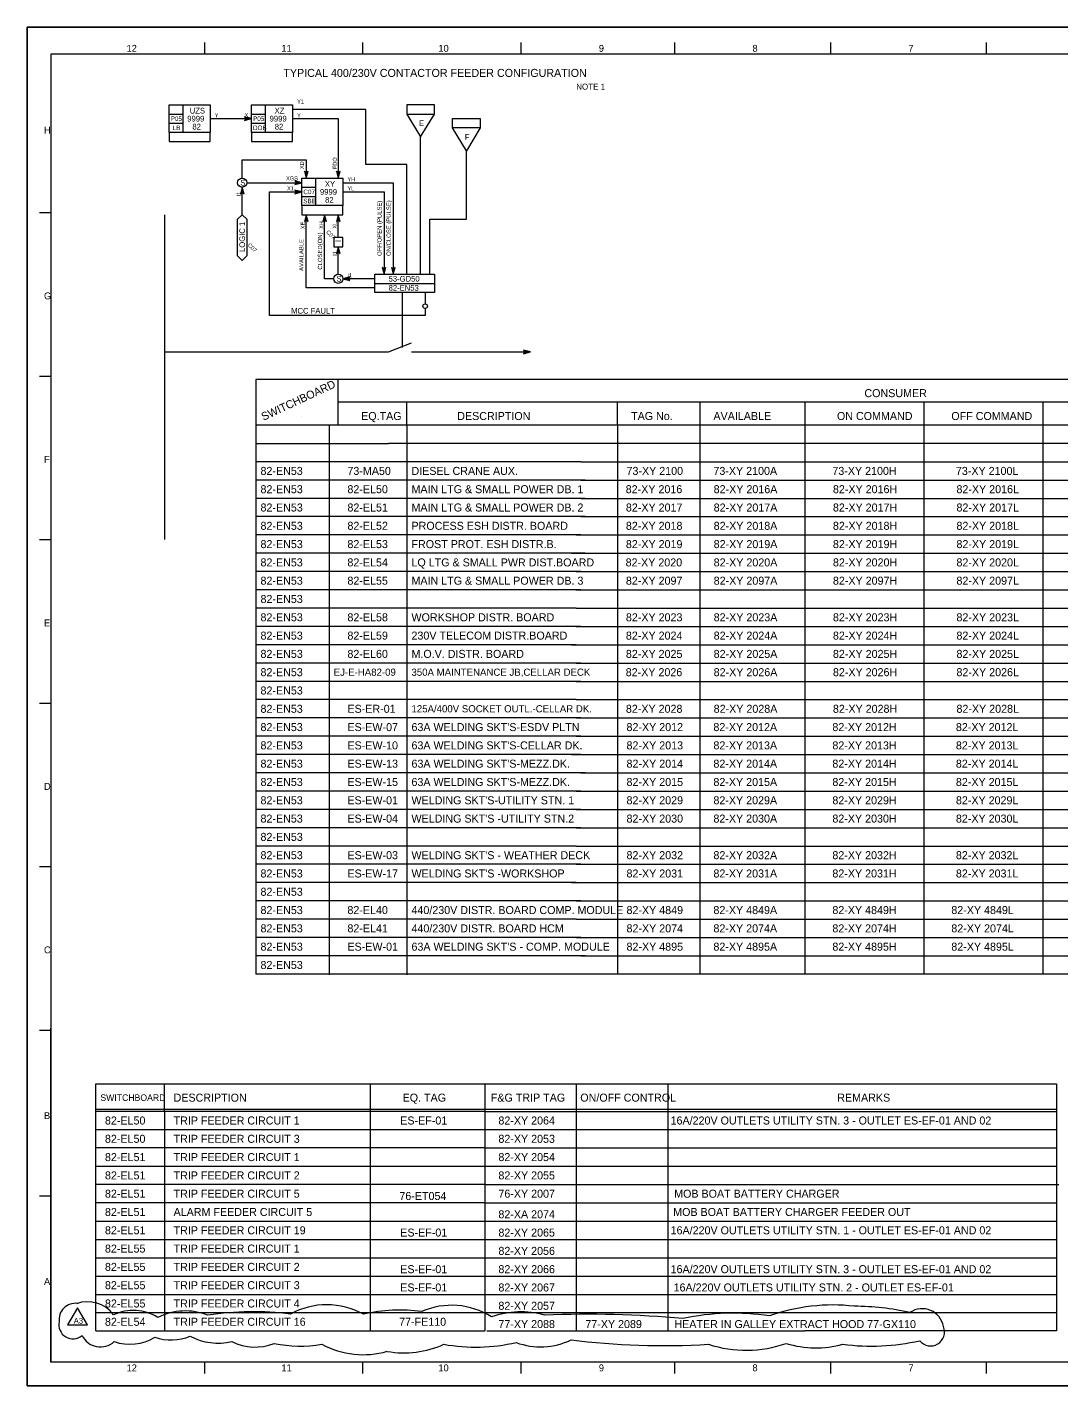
# Model space of a CAD drawing. Extents: x 0 to 841, y 0 to 594.
# Drawn here: x 0 to 452, y 0 to 594 of the extents above; entities that cross this region are included whole.
import ezdxf

# ---------------------------------------------------------------- set-up
doc = ezdxf.new("R2010")
doc.units = 0
for name, color, linetype in [('01-LIN-025-A', 7, 'Continuous'), ('09-LIN-050-B', 7, 'Continuous'), ('12-LIN-100-A', 7, 'Continuous'), ('18-LIN-025-SP', 7, 'Continuous'), ('34-TXT-018', 7, 'Continuous'), ('45-', 7, 'Continuous'), ('46-', 7, 'Continuous'), ('47-', 7, 'Continuous'), ('48-BOR-018', 7, 'Continuous'), ('50-REV-035-TRNG', 7, 'Continuous'), ('51-REV-035-CLD', 7, 'Continuous'), ('53-FAB-UD', 7, 'Continuous')]:
    doc.layers.add(name, color=color, linetype=linetype)

msp = doc.modelspace()

# ---------------------------------------------------------------- linework, layer by layer
at = {"layer": '01-LIN-025-A'}
for p, q in [((829.26, 582.23), (10.33, 582.23)), ((10.33, 582.23), (10.33, 10.38)), ((77.49, 587.26), (77.49, 582.23)), ((146.65, 587.26), (146.65, 582.23)), ((215.82, 587.26), (215.82, 582.23)), ((282.98, 587.26), (282.98, 582.23)), ((351.14, 587.26), (351.14, 582.23)), ((419.3, 587.26), (419.3, 582.23)), ((10.33, 512.76), (5.32, 512.76)), ((10.33, 441.28), (5.32, 441.28)), ((10.33, 369.8), (5.32, 369.8)), ((10.33, 298.32), (5.32, 298.32)), ((10.33, 226.84), (5.32, 226.84)), ((10.33, 155.36), (5.32, 155.36)), ((10.33, 10.38), (10.33, 156.36)), ((10.33, 82.87), (5.32, 82.87)), ((648.95, 10.38), (10.33, 10.38)), ((77.49, 10.38), (77.49, 5.35)), ((146.65, 10.38), (146.65, 5.35)), ((215.82, 10.38), (215.82, 5.35)), ((282.98, 10.38), (282.98, 5.35)), ((351.14, 10.38), (351.14, 5.35)), ((419.3, 10.38), (419.3, 5.35))]:
    msp.add_line(p, q, dxfattribs=at)
at = {"layer": '09-LIN-050-B'}
msp.add_lwpolyline([(0, 0), (841, 0), (841, 594), (0, 594)], close=True, dxfattribs=at)
at = {"layer": '12-LIN-100-A'}
for p, q in [((60, 512), (60, 370)), ((152, 486), (178, 486)), ((152, 478), (152, 486)), ((152, 482), (178, 482)), ((178, 486), (178, 478)), ((178, 478), (152, 478)), ((60, 452), (158, 452)), ((158, 452), (168, 456)), ((168, 452), (220, 452)), ((100, 440), (100, 180)), ((502, 440), (100, 440)), ((136, 420), (136, 440)), ((500, 430), (136, 430)), ((166, 420), (166, 430)), ((258, 420), (258, 430)), ((294, 430), (294, 180)), ((340, 430), (340, 180)), ((392, 430), (392, 180)), ((444, 430), (444, 180)), ((120, 424), (120, 424)), ((504, 420), (100, 420)), ((131.97, 419.69), (131.97, 179.69)), ((140, 420), (140, 420)), ((166, 419.69), (166, 179.69)), ((258, 420), (258, 180)), ((100, 412), (158, 412)), ((158, 412), (158, 412)), ((504, 412), (158, 412)), ((242, 404), (100, 404)), ((242, 404), (502, 404)), ((244, 396), (100, 396)), ((242, 396), (502, 396)), ((244, 388), (100, 388)), ((242, 388), (502, 388)), ((244, 380), (100, 380)), ((242, 380), (502, 380)), ((242, 372), (100, 372)), ((240, 372), (502, 372)), ((244, 364), (100, 364)), ((238, 364), (502, 364)), ((242, 356), (100, 356)), ((240, 356), (502, 356)), ((242, 348), (100, 348)), ((240, 348), (502, 348)), ((240, 340), (100, 340)), ((240, 340), (502, 340)), ((242, 332), (100, 332)), ((240, 332), (502, 332)), ((240, 324), (100, 324)), ((238, 324), (502, 324)), ((242, 316), (100, 316)), ((240, 316), (502, 316)), ((242, 308), (100, 308)), ((240, 308), (502, 308)), ((240, 300), (100, 300)), ((240, 300), (502, 300)), ((242, 292), (100, 292)), ((240, 292), (502, 292)), ((242, 284), (100, 284)), ((240, 284), (502, 284)), ((242, 276), (100, 276)), ((238, 276), (502, 276)), ((244, 268), (100, 268)), ((242, 268), (502, 268)), ((242, 260), (100, 260)), ((240, 260), (502, 260)), ((242, 252), (100, 252)), ((240, 252), (502, 252)), ((242, 244), (100, 244)), ((240, 244), (502, 244)), ((240, 236), (100, 236)), ((240, 236), (502, 236)), ((242, 228), (100, 228)), ((240, 228), (502, 228)), ((240, 220), (100, 220)), ((238, 220), (502, 220)), ((242, 212), (100, 212)), ((240, 212), (502, 212)), ((240, 204), (100, 204)), ((240, 204), (502, 204)), ((242, 196), (100, 196)), ((240, 196), (474, 196)), ((244, 188), (100, 188)), ((242, 188), (502, 188)), ((504, 180), (100, 180)), ((30, 132), (184, 132)), ((30, 24), (30, 132)), ((60, 120), (60, 132)), ((150, 132), (150, 32)), ((184, 132), (200, 132)), ((200, 132), (200, 24)), ((200, 132), (340, 132)), ((240, 132), (240, 24)), ((280, 132), (280, 24)), ((340, 132), (450, 132)), ((450, 132), (450, 24)), ((30, 121), (200, 121)), ((200, 120), (30, 120)), ((60, 120), (60, 24)), ((200, 121), (340, 121)), ((200, 120), (340, 120)), ((340, 121), (450, 121)), ((340, 120), (450, 120)), ((30, 112), (170, 112)), ((170, 112), (200, 112)), ((200, 112), (340, 112)), ((340, 112), (450, 112)), ((200, 104), (30, 104)), ((200, 104), (340, 104)), ((340, 104), (450, 104)), ((30, 96), (200, 96)), ((200, 96), (340, 96)), ((340, 96), (450, 96)), ((200, 88), (30, 88)), ((200, 88), (340, 88)), ((340, 88), (451, 88)), ((200, 80), (30, 80)), ((200, 80), (340, 80)), ((340, 80), (450, 80)), ((30, 72), (450, 72)), ((30, 64), (200, 64)), ((200, 64), (340, 64)), ((340, 64), (450, 64)), ((30, 56), (200, 56)), ((200, 56), (340, 56)), ((340, 56), (450, 56)), ((30, 48), (200, 48)), ((200, 48), (340, 48)), ((340, 48), (450, 48)), ((30, 40), (200, 40)), ((200, 40), (340, 40)), ((340, 40), (450, 40)), ((30, 32), (200, 32)), ((30, 32), (200, 32)), ((150, 32), (150, 24)), ((200, 32), (340, 32)), ((200, 32), (340, 32)), ((340, 32), (450, 32)), ((30, 24), (200, 24)), ((201, 24), (340, 24)), ((450, 24), (340, 24))]:
    msp.add_line(p, q, dxfattribs=at)
msp.add_lwpolyline([(0, 594), (841, 594), (841, 0), (0, 0)], close=True, dxfattribs=at)
at = {"layer": '18-LIN-025-SP'}
for p, q in [((148, 558), (116, 558)), ((148, 558), (116, 558)), ((172, 486), (172, 546)), ((172, 486), (172, 546)), ((192, 510), (192, 540)), ((192, 510), (192, 540)), ((176, 510), (192, 510)), ((176, 510), (192, 510)), ((164, 478), (164, 454)), ((164, 478), (164, 454))]:
    msp.add_line(p, q, dxfattribs=at)
for points in [[(148, 534), (148, 558), (148, 558)], [(148, 534), (148, 558), (148, 558)], [(166, 534), (148, 534), (148, 534)], [(166, 534), (148, 534), (148, 534)], [(166, 486), (166, 534), (166, 534)], [(166, 486), (166, 534), (166, 534)], [(176, 486), (176, 510), (176, 510)], [(176, 486), (176, 510), (176, 510)]]:
    msp.add_lwpolyline(points, dxfattribs=at)
at = {"layer": '34-TXT-018'}
for p, q in [((220, 452), (217, 452.8)), ((217, 452.8), (217.8, 452)), ((217.8, 452), (217, 451.2)), ((217, 451.2), (220, 452)), ((219.6, 452), (217.4, 452.6)), ((217.4, 452.6), (218, 452)), ((218, 452), (217.4, 451.4)), ((217.4, 451.4), (219.6, 452)), ((219.2, 452), (217.8, 452.4)), ((217.8, 452.4), (218.2, 452)), ((218.2, 452), (217.8, 451.6)), ((217.8, 451.6), (219.2, 452)), ((218.8, 452), (218.2, 452.2)), ((218.2, 452.2), (218.4, 452)), ((218.4, 452), (218.2, 451.8)), ((218.2, 451.8), (218.8, 452))]:
    msp.add_line(p, q, dxfattribs=at)
at = {"layer": '46-'}
for p, q in [((98, 554), (95, 554.8)), ((95, 554.8), (95.8, 554)), ((95.8, 554), (95, 553.2)), ((95, 553.2), (98, 554)), ((97.6, 554), (95.4, 554.6)), ((95.4, 554.6), (96, 554)), ((96, 554), (95.4, 553.4)), ((95.4, 553.4), (97.6, 554)), ((97.2, 554), (95.8, 554.4)), ((95.8, 554.4), (96.2, 554)), ((96.2, 554), (95.8, 553.6)), ((95.8, 553.6), (97.2, 554)), ((96.8, 554), (96.2, 554.2)), ((96.2, 554.2), (96.4, 554)), ((96.4, 554), (96.2, 553.8)), ((96.2, 553.8), (96.8, 554)), ((122, 530.2), (121.2, 531)), ((121.2, 531), (122, 528)), ((122, 530), (121.4, 530.6)), ((121.4, 530.6), (122, 528.4)), ((122, 529.8), (121.6, 530.2)), ((121.6, 530.2), (122, 528.8)), ((122, 529.6), (121.8, 529.8)), ((121.8, 529.8), (122, 529.2)), ((122, 528), (122.8, 531)), ((122.8, 531), (122, 530.2)), ((122, 528.4), (122.6, 530.6)), ((122.6, 530.6), (122, 530)), ((122, 528.8), (122.4, 530.2)), ((122.4, 530.2), (122, 529.8)), ((122, 529.2), (122.2, 529.8)), ((122.2, 529.8), (122, 529.6)), ((136, 530.2), (135.2, 531)), ((135.2, 531), (136, 528)), ((136, 530), (135.4, 530.6)), ((135.4, 530.6), (136, 528.4)), ((136, 529.8), (135.6, 530.2)), ((135.6, 530.2), (136, 528.8)), ((136, 529.6), (135.8, 529.8)), ((135.8, 529.8), (136, 529.2)), ((136, 528), (136.8, 531)), ((136.8, 531), (136, 530.2)), ((136, 528.4), (136.6, 530.6)), ((136.6, 530.6), (136, 530)), ((136, 528.8), (136.4, 530.2)), ((136.4, 530.2), (136, 529.8)), ((136, 529.2), (136.2, 529.8)), ((136.2, 529.8), (136, 529.6)), ((94, 524), (93.2, 521)), ((94, 523.6), (93.4, 521.4)), ((94, 523.2), (93.6, 521.8)), ((94, 522.8), (93.8, 522.2)), ((94.8, 521), (94, 524)), ((94.6, 521.4), (94, 523.6)), ((94.4, 521.8), (94, 523.2)), ((94.2, 522.2), (94, 522.8)), ((120, 526), (117, 526.8)), ((117, 526.8), (117.8, 526)), ((117.8, 526), (117, 525.2)), ((117, 525.2), (120, 526)), ((120, 522), (117, 522.8)), ((117, 522.8), (117.8, 522)), ((119.6, 526), (117.4, 526.6)), ((117.4, 526.6), (118, 526)), ((118, 526), (117.4, 525.4)), ((117.4, 525.4), (119.6, 526)), ((119.2, 526), (117.8, 526.4)), ((117.8, 526.4), (118.2, 526)), ((118.2, 526), (117.8, 525.6)), ((117.8, 525.6), (119.2, 526)), ((118.8, 526), (118.2, 526.2)), ((118.2, 526.2), (118.4, 526)), ((118.4, 526), (118.2, 525.8)), ((118.2, 525.8), (118.8, 526)), ((93.2, 521), (94, 521.8)), ((93.4, 521.4), (94, 522)), ((93.6, 521.8), (94, 522.2)), ((93.8, 522.2), (94, 522.4)), ((94, 522.4), (94.2, 522.2)), ((94, 522.2), (94.4, 521.8)), ((94, 522), (94.6, 521.4)), ((94, 521.8), (94.8, 521)), ((117.8, 522), (117, 521.2)), ((117, 521.2), (120, 522)), ((119.6, 522), (117.4, 522.6)), ((117.4, 522.6), (118, 522)), ((118, 522), (117.4, 521.4)), ((117.4, 521.4), (119.6, 522)), ((119.2, 522), (117.8, 522.4)), ((117.8, 522.4), (118.2, 522)), ((118.2, 522), (117.8, 521.6)), ((117.8, 521.6), (119.2, 522)), ((118.8, 522), (118.2, 522.2)), ((118.2, 522.2), (118.4, 522)), ((118.4, 522), (118.2, 521.8)), ((118.2, 521.8), (118.8, 522)), ((122, 512), (121.2, 509)), ((122, 511.6), (121.4, 509.4)), ((122, 511.2), (121.6, 509.8)), ((122.8, 509), (122, 512)), ((122.6, 509.4), (122, 511.6)), ((122.4, 509.8), (122, 511.2)), ((130, 512), (129.2, 509)), ((130, 511.6), (129.4, 509.4)), ((130, 511.2), (129.6, 509.8)), ((130.8, 509), (130, 512)), ((130.6, 509.4), (130, 511.6)), ((130.4, 509.8), (130, 511.2)), ((136, 512), (135.2, 509)), ((136, 511.6), (135.4, 509.4)), ((136, 511.2), (135.6, 509.8)), ((136.8, 509), (136, 512)), ((136.6, 509.4), (136, 511.6)), ((136.4, 509.8), (136, 511.2)), ((121.2, 509), (122, 509.8)), ((121.4, 509.4), (122, 510)), ((121.6, 509.8), (122, 510.2)), ((122, 510.8), (121.8, 510.2)), ((121.8, 510.2), (122, 510.4)), ((122.2, 510.2), (122, 510.8)), ((122, 510.4), (122.2, 510.2)), ((122, 510.2), (122.4, 509.8)), ((122, 510), (122.6, 509.4)), ((122, 509.8), (122.8, 509)), ((129.2, 509), (130, 509.8)), ((129.4, 509.4), (130, 510)), ((129.6, 509.8), (130, 510.2)), ((130, 510.8), (129.8, 510.2)), ((129.8, 510.2), (130, 510.4)), ((130.2, 510.2), (130, 510.8)), ((130, 510.4), (130.2, 510.2)), ((130, 510.2), (130.4, 509.8)), ((130, 510), (130.6, 509.4)), ((130, 509.8), (130.8, 509)), ((135.2, 509), (136, 509.8)), ((135.4, 509.4), (136, 510)), ((135.6, 509.8), (136, 510.2)), ((136, 510.8), (135.8, 510.2)), ((135.8, 510.2), (136, 510.4)), ((136.2, 510.2), (136, 510.8)), ((136, 510.4), (136.2, 510.2)), ((136, 510.2), (136.4, 509.8)), ((136, 510), (136.6, 509.4)), ((136, 509.8), (136.8, 509)), ((136, 498), (135.2, 495)), ((135.2, 495), (136, 495.8)), ((136, 497.6), (135.4, 495.4)), ((135.4, 495.4), (136, 496)), ((136, 497.2), (135.6, 495.8)), ((135.6, 495.8), (136, 496.2)), ((136, 496.8), (135.8, 496.2)), ((135.8, 496.2), (136, 496.4)), ((136.8, 495), (136, 498)), ((136.6, 495.4), (136, 497.6)), ((136.4, 495.8), (136, 497.2)), ((136.2, 496.2), (136, 496.8)), ((136, 496.4), (136.2, 496.2)), ((136, 496.2), (136.4, 495.8)), ((136, 496), (136.6, 495.4)), ((136, 495.8), (136.8, 495)), ((156, 488.2), (155.2, 489)), ((155.2, 489), (156, 486)), ((156, 488), (155.4, 488.6)), ((155.4, 488.6), (156, 486.4)), ((156, 487.8), (155.6, 488.2)), ((155.6, 488.2), (156, 486.8)), ((156, 487.6), (155.8, 487.8)), ((155.8, 487.8), (156, 487.2)), ((156, 486), (156.8, 489)), ((156.8, 489), (156, 488.2)), ((156, 486.4), (156.6, 488.6)), ((156.6, 488.6), (156, 488)), ((156, 486.8), (156.4, 488.2)), ((156.4, 488.2), (156, 487.8)), ((156, 487.2), (156.2, 487.8)), ((156.2, 487.8), (156, 487.6)), ((160, 488.2), (159.2, 489)), ((159.2, 489), (160, 486)), ((160, 488), (159.4, 488.6)), ((159.4, 488.6), (160, 486.4)), ((160, 487.8), (159.6, 488.2)), ((159.6, 488.2), (160, 486.8)), ((160, 487.6), (159.8, 487.8)), ((159.8, 487.8), (160, 487.2)), ((160, 486), (160.8, 489)), ((160.8, 489), (160, 488.2)), ((160, 486.4), (160.6, 488.6)), ((160.6, 488.6), (160, 488)), ((160, 486.8), (160.4, 488.2)), ((160.4, 488.2), (160, 487.8)), ((160, 487.2), (160.2, 487.8)), ((160.2, 487.8), (160, 487.6)), ((141, 484.8), (138, 484)), ((138, 484), (141, 483.2)), ((140.6, 484.6), (138.4, 484)), ((138.4, 484), (140.6, 483.4)), ((140.2, 484.4), (138.8, 484)), ((138.8, 484), (140.2, 483.6)), ((139.8, 484.2), (139.2, 484)), ((139.2, 484), (139.8, 483.8)), ((139.6, 484), (139.8, 484.2)), ((139.8, 483.8), (139.6, 484)), ((139.8, 484), (140.2, 484.4)), ((140.2, 483.6), (139.8, 484)), ((140, 484), (140.6, 484.6)), ((140.6, 483.4), (140, 484)), ((140.2, 484), (141, 484.8)), ((141, 483.2), (140.2, 484))]:
    msp.add_line(p, q, dxfattribs=at)
for points in [[(80, 554), (98, 554)], [(116, 554), (136, 554), (136, 528)], [(94, 528), (94, 536), (122, 536), (122, 528)], [(94, 512), (94, 524)], [(96, 526), (120, 526)], [(138, 526), (160, 526), (160, 486)], [(174, 471), (174, 468), (106, 468), (106, 522), (120, 522)], [(138, 522), (156, 522), (156, 486)], [(152, 480), (122, 480), (122, 512)], [(134, 484), (130, 484), (130, 512)], [(136, 502), (136, 512)], [(136, 486), (136, 498)], [(152, 484), (138, 484)]]:
    msp.add_lwpolyline(points, dxfattribs=at)
at = {"layer": '47-'}
msp.add_line((174, 478), (174, 473), dxfattribs=at)
msp.add_circle((174, 472), 1, dxfattribs=at)
at = {"layer": '48-BOR-018'}
for p, q in [((62, 560), (80, 560)), ((62, 548), (62, 560)), ((68, 560), (68, 548)), ((80, 560), (80, 548)), ((98, 560), (116, 560)), ((98, 548), (98, 560)), ((104, 560), (104, 548)), ((116, 560), (116, 548)), ((62, 556), (68, 556)), ((98, 556), (104, 556)), ((62, 552), (68, 552)), ((80, 548), (62, 548)), ((62, 548), (62, 544)), ((80, 544), (80, 548)), ((98, 552), (104, 552)), ((116, 548), (98, 548)), ((98, 548), (98, 544)), ((116, 544), (116, 548)), ((62, 544), (80, 544)), ((98, 544), (116, 544)), ((120, 528), (138, 528)), ((120, 516), (120, 528)), ((120, 524), (126, 524)), ((126, 528), (126, 516)), ((138, 528), (138, 516)), ((120, 520), (126, 520)), ((92, 510), (94, 512)), ((94, 512), (96, 510)), ((138, 516), (120, 516)), ((120, 516), (120, 512)), ((120, 512), (138, 512)), ((138, 512), (138, 516)), ((92, 494), (92, 510)), ((96, 510), (96, 494)), ((94, 492), (92, 494)), ((96, 494), (94, 492))]:
    msp.add_line(p, q, dxfattribs=at)
msp.add_lwpolyline([(134, 502), (134, 498), (138, 498), (138, 502)], close=True, dxfattribs=at)
for centre in [(94, 526), (136, 484)]:
    msp.add_circle(centre, 2, dxfattribs=at)
at = {"layer": '50-REV-035-TRNG'}
msp.add_lwpolyline([(22.03, 34.14), (17.7, 26.64), (26.36, 26.64)], close=True, dxfattribs=at)
at = {"layer": '51-REV-035-CLD'}
for centre, radius, start, end in [((21, 29), 7.07, 81.8699, 188.1301), ((26.4, 22.7), 14.07, 36.16264, 110.11545), ((46.43, 13.24), 19.76, 57.31294, 116.00673), ((69.19, 5.79), 26.95, 68.60667, 116.66495), ((98.78, -97.98), 130.37, 82.80534, 98.71787), ((131, 2.57), 32.88, 60.92503, 118.89094), ((162.95, -39.09), 72.19, 82.42192, 102.78488), ((185.55, 2.66), 32.55, 57.6169, 113.69384), ((215.81, -6.26), 38.6, 74.42815, 109.39138), ((308.7, -72.29), 104.04, 81.26604, 102.2419), ((352.12, -46.54), 81.88, 83.36208, 109.71535), ((360.88, -82.42), 117.21, 77.66183, 89.65375), ((391.25, 24.22), 9.5, 10.21517, 124.10437), ((20, 26.67), 6.15, 167.47119, 310.60129), ((394.93, 23.59), 6.13, 219.14315, 22.17431), ((32.03, 25.96), 8.95, 206.27673, 312.19929), ((44.9, 38.94), 20.77, 250.7206, 301.69025), ((63.02, 42.22), 22.16, 251.02594, 291.83917), ((83.53, 45.5), 26.83, 242.77591, 282.66947), ((99.56, 39.76), 22.81, 243.60458, 291.622), ((119.42, 73.72), 56.34, 258.26779, 279.60971), ((146.9, 51.61), 38.01, 241.60403, 286.05169), ((164.87, 55.82), 41.42, 259.62337, 294.63119), ((196.09, 95.43), 78.51, 259.75537, 283.03989), ((224.44, 47.23), 30.22, 249.39734, 296.14487), ((314.27, 68.47), 52.91, 251.91204, 289.39049), ((344.86, 60.62), 44.03, 252.79718, 285.4119), ((369.07, 112.45), 95.1, 262.44468, 282.82187)]:
    msp.add_arc(centre, radius, start, end, dxfattribs=at)
for centre, major_axis, ratio, start_param, end_param in [((245, -21.02), (154.57, 0), 0.338559, 1.297985, 1.692902), ((278.2, 55.28), (-112.74, 0), 0.334306, 1.203877, 1.745936)]:
    msp.add_ellipse(centre, major_axis=major_axis, ratio=ratio, start_param=start_param, end_param=end_param, dxfattribs=at)
at = {"layer": '53-FAB-UD'}
for p, q in [((178, 560), (166, 560)), ((166, 560), (166, 556)), ((178, 556), (178, 560)), ((166, 556), (178, 556)), ((166, 556), (172, 546)), ((172, 546), (178, 556)), ((186, 554), (198, 554)), ((186, 550), (186, 554)), ((198, 554), (198, 550)), ((198, 550), (186, 550)), ((192, 540), (186, 550)), ((198, 550), (192, 540))]:
    msp.add_line(p, q, dxfattribs=at)

# ---------------------------------------------------------------- texts
at = {"layer": '01-LIN-025-A'}
for s, p in [('12', (43.46, 583.23)), ('11', (111.13, 583.23)), ('10', (179.78, 583.23)), ('9', (249.92, 583.23)), ('8', (317.08, 583.23)), ('7', (385.24, 583.23)), ('H', (7.36, 547.49)), ('G', (7.36, 475.01)), ('F', (7.36, 403.53)), ('E', (7.36, 332.04)), ('D', (7.36, 260.56)), ('C', (7.36, 189.08)), ('B', (7.36, 116.6)), ('A', (7.36, 44.11)), ('12', (43.46, 6.35)), ('11', (111.13, 6.35)), ('10', (179.78, 6.35)), ('9', (249.92, 6.35)), ('8', (317.08, 6.35)), ('7', (385.24, 6.35))]:
    msp.add_text(s, height=3.02, dxfattribs=at).set_placement(p)
at = {"layer": '12-LIN-100-A'}
for s, height, p in [('TYPICAL 400/230V CONTACTOR FEEDER CONFIGURATION', 3.5, (112, 572.25)), ('NOTE 1', 2.625, (240, 566.69)), ('53-GD50', 2.5, (158, 482.75)), ('82-EN53', 2.5, (158, 478.75)), ('MCC FAULT', 2.5, (115.39, 468.75)), ('CONSUMER', 3.5, (366, 432.25)), ('EQ.TAG', 3.5, (146, 422.25)), ('DESCRIPTION', 3.5, (188, 422.25)), ('TAG No.', 3.5, (264, 422.25)), ('AVAILABLE', 3.5, (300, 422.25)), ('ON COMMAND', 3.5, (354, 422.25)), ('OFF COMMAND', 3.5, (404, 422.25)), ('82-EN53', 3.5, (102, 398.25)), ('73-MA50', 3.5, (140, 398.25)), ('DIESEL CRANE AUX.', 3.5, (168, 398.25)), ('73-XY 2100', 3.5, (262, 398.25)), ('73-XY 2100A', 3.5, (300, 398.25)), ('73-XY 2100H', 3.5, (352, 398.25)), ('73-XY 2100L', 3.5, (406, 398.25)), ('82-EN53', 3.5, (102, 390.25)), ('82-EL50', 3.5, (140, 390.25)), ('MAIN LTG & SMALL POWER DB. 1', 3.5, (168, 390.25)), ('82-XY 2016', 3.5, (261.66, 390.25)), ('82-XY 2016A', 3.5, (300.11, 390.25)), ('82-XY 2016H', 3.5, (352.24, 390.25)), ('82-XY 2016L', 3.5, (406.24, 390.25)), ('82-EN53', 3.5, (102, 382.25)), ('82-EL51', 3.5, (140, 382.25)), ('MAIN LTG & SMALL POWER DB. 2', 3.5, (168, 382.25)), ('82-XY 2017', 3.5, (261.73, 382.25)), ('82-XY 2017A', 3.5, (300.11, 382.25)), ('82-XY 2017H', 3.5, (352.24, 382.25)), ('82-XY 2017L', 3.5, (406.24, 382.25)), ('82-EN53', 3.5, (102, 374.25)), ('82-EL52', 3.5, (140, 374.25)), ('PROCESS ESH DISTR. BOARD', 3.5, (168, 374.25)), ('82-XY 2018', 3.5, (261.73, 374.25)), ('82-XY 2018A', 3.5, (300.11, 374.25)), ('82-XY 2018H', 3.5, (352.24, 374.25)), ('82-XY 2018L', 3.5, (406.24, 374.25)), ('82-EN53', 3.5, (102, 366.25)), ('82-EL53', 3.5, (140, 366.25)), ('FROST PROT. ESH DISTR.B.', 3.5, (168, 366.25)), ('82-XY 2019', 3.5, (261.73, 366.25)), ('82-XY 2019A', 3.5, (300.11, 366.25)), ('82-XY 2019H', 3.5, (352.24, 366.25)), ('82-XY 2019L', 3.5, (406.24, 366.25)), ('82-EN53', 3.5, (102, 358.25)), ('82-EL54', 3.5, (140, 358.25)), ('LQ LTG & SMALL PWR DIST.BOARD', 3.5, (168, 358.25)), ('82-XY 2020', 3.5, (261.61, 358.25)), ('82-XY 2020A', 3.5, (300.11, 358.25)), ('82-XY 2020H', 3.5, (352.24, 358.25)), ('82-XY 2020L', 3.5, (406.24, 358.25)), ('82-EN53', 3.5, (102, 350.25)), ('82-EL55', 3.5, (140, 350.25)), ('MAIN LTG & SMALL POWER DB. 3', 3.5, (168, 350.25)), ('82-XY 2097', 3.5, (261.73, 350.25)), ('82-XY 2097A', 3.5, (300.11, 350.25)), ('82-XY 2097H', 3.5, (352.24, 350.25)), ('82-XY 2097L', 3.5, (406.24, 350.25)), ('82-EN53', 3.5, (102, 342.25)), ('82-EN53', 3.5, (102, 334.25)), ('82-EL58', 3.5, (140, 334.25)), ('WORKSHOP DISTR. BOARD', 3.5, (168, 334.25)), ('82-XY 2023', 3.5, (261.73, 334.25)), ('82-XY 2023A', 3.5, (300.11, 334.25)), ('82-XY 2023H', 3.5, (352.24, 334.25)), ('82-XY 2023L', 3.5, (406.24, 334.25)), ('82-EN53', 3.5, (102, 326.25)), ('82-EL59', 3.5, (140, 326.25)), ('230V TELECOM DISTR.BOARD', 3.5, (168, 326.25)), ('82-XY 2024', 3.5, (261.73, 326.25)), ('82-XY 2024A', 3.5, (300.11, 326.25)), ('82-XY 2024H', 3.5, (352.24, 326.25)), ('82-XY 2024L', 3.5, (406.24, 326.25)), ('82-EN53', 3.5, (102, 318.25)), ('82-EL60', 3.5, (140, 318.25)), ('M.O.V. DISTR. BOARD', 3.5, (168, 318.25)), ('82-XY 2025', 3.5, (261.73, 318.25)), ('82-XY 2025A', 3.5, (300.11, 318.25)), ('82-XY 2025H', 3.5, (352.24, 318.25)), ('82-XY 2025L', 3.5, (406.24, 318.25)), ('82-EN53', 3.5, (102, 310.25)), ('EJ-E-HA82-09', 3.15, (134, 310.43)), ('350A MAINTENANCE JB,CELLAR DECK', 3.15, (168, 310.43)), ('82-XY 2026', 3.5, (261.66, 310.25)), ('82-XY 2026A', 3.5, (300.11, 310.25)), ('82-XY 2026H', 3.5, (352.24, 310.25)), ('82-XY 2026L', 3.5, (406.24, 310.25)), ('82-EN53', 3.5, (102, 302.25)), ('82-EN53', 3.5, (102, 294.25)), ('ES-ER-01', 3.5, (140, 294.25)), ('125A/400V SOCKET OUTL.-CELLAR DK.', 3.1496, (168, 294.43)), ('82-XY 2028', 3.5, (261.73, 294.25)), ('82-XY 2028A', 3.5, (300.11, 294.25)), ('82-XY 2028H', 3.5, (352.24, 294.25)), ('82-XY 2028L', 3.5, (406.24, 294.25)), ('82-EN53', 3.5, (102, 286.25)), ('ES-EW-07', 3.5, (140, 286.25)), ("63A WELDING SKT'S-ESDV PLTN", 3.5, (168, 286.25)), ('82-XY 2012', 3.5, (262, 286.25)), ('82-XY 2012A', 3.5, (300, 286.25)), ('82-XY 2012H', 3.5, (352, 286.25)), ('82-XY 2012L', 3.5, (406, 286.25)), ('82-EN53', 3.5, (102, 278.25)), ('ES-EW-10', 3.5, (140, 278.25)), ("63A WELDING SKT'S-CELLAR DK.", 3.5, (168, 278.25)), ('82-XY 2013', 3.5, (262, 278.25)), ('82-XY 2013A', 3.5, (300, 278.25)), ('82-XY 2013H', 3.5, (352, 278.25)), ('82-XY 2013L', 3.5, (406, 278.25)), ('82-EN53', 3.5, (102, 270.25)), ('ES-EW-13', 3.5, (140, 270.25)), ("63A WELDING SKT'S-MEZZ.DK.", 3.5, (168, 270.25)), ('82-XY 2014', 3.5, (262, 270.25)), ('82-XY 2014A', 3.5, (300, 270.25)), ('82-XY 2014H', 3.5, (352, 270.25)), ('82-XY 2014L', 3.5, (406, 270.25)), ('82-EN53', 3.5, (102, 262.25)), ('ES-EW-15', 3.5, (140, 262.25)), ("63A WELDING SKT'S-MEZZ.DK.", 3.5, (168, 262.25)), ('82-XY 2015', 3.5, (262, 262.25)), ('82-XY 2015A', 3.5, (300, 262.25)), ('82-XY 2015H', 3.5, (352, 262.25)), ('82-XY 2015L', 3.5, (406, 262.25)), ('82-EN53', 3.5, (102, 254.25)), ('ES-EW-01', 3.5, (140, 254.25)), ("WELDING SKT'S-UTILITY STN. 1", 3.5, (168, 254.25)), ('82-XY 2029', 3.5, (262, 254.25)), ('82-XY 2029A', 3.5, (300, 254.25)), ('82-XY 2029H', 3.5, (352, 254.25)), ('82-XY 2029L', 3.5, (406, 254.25)), ('82-EN53', 3.5, (102, 246.25)), ('ES-EW-04', 3.5, (140, 246.25)), ("WELDING SKT'S -UTILITY STN.2", 3.5, (168, 246.25)), ('82-XY 2030', 3.5, (262, 246.25)), ('82-XY 2030A', 3.5, (300, 246.25)), ('82-XY 2030H', 3.5, (352, 246.25)), ('82-XY 2030L', 3.5, (406, 246.25)), ('82-EN53', 3.5, (102, 238.25)), ('82-EN53', 3.5, (102, 230.25)), ('ES-EW-03', 3.5, (140, 230.25)), ("WELDING SKT'S - WEATHER DECK", 3.5, (168, 230.25)), ('82-XY 2032', 3.5, (262, 230.25)), ('82-XY 2032A', 3.5, (300, 230.25)), ('82-XY 2032H', 3.5, (352, 230.25)), ('82-XY 2032L', 3.5, (406, 230.25)), ('82-EN53', 3.5, (102, 222.25)), ('ES-EW-17', 3.5, (140, 222.25)), ("WELDING SKT'S -WORKSHOP", 3.5, (168, 222.25)), ('82-XY 2031', 3.5, (262, 222.25)), ('82-XY 2031A', 3.5, (300, 222.25)), ('82-XY 2031H', 3.5, (352, 222.25)), ('82-XY 2031L', 3.5, (406, 222.25)), ('82-EN53', 3.5, (102, 214.25)), ('82-EN53', 3.5, (102, 206.25)), ('82-EL40', 3.5, (140, 206.25)), ('440/230V DISTR. BOARD COMP. MODULE', 3.5, (168, 206.25)), ('82-XY 4849', 3.5, (262, 206.25)), ('82-XY 4849A', 3.5, (300, 206.25)), ('82-XY 4849H', 3.5, (352, 206.25)), ('82-XY 4849L', 3.5, (404, 206.25)), ('82-EN53', 3.5, (102, 198.25)), ('82-EL41', 3.5, (140, 198.25)), ('440/230V DISTR. BOARD HCM', 3.5, (168, 198.25)), ('82-XY 2074', 3.5, (262, 198.25)), ('82-XY 2074A', 3.5, (300, 198.25)), ('82-XY 2074H', 3.5, (352, 198.25)), ('82-XY 2074L', 3.5, (404, 198.25)), ('82-EN53', 3.5, (102, 190.25)), ('ES-EW-01', 3.5, (140, 190.25)), ("63A WELDING SKT'S - COMP. MODULE", 3.5, (168, 190.25)), ('82-XY 4895', 3.5, (262, 190.25)), ('82-XY 4895A', 3.5, (300, 190.25)), ('82-XY 4895H', 3.5, (352, 190.25)), ('82-XY 4895L', 3.5, (404, 190.25)), ('82-EN53', 3.5, (102, 182.25)), ('SWITCHBOARD', 2.835, (32, 124.58)), ('DESCRIPTION', 3.5, (64, 124.25)), ('EQ. TAG', 3.5, (164.13, 124.25)), ('F&G TRIP TAG', 3.5, (202.69, 124.25)), ('ON/OFF CONTROL', 3.5, (241.8, 124.25)), ('REMARKS', 3.5, (354.13, 124.25)), ('82-EL50', 3.5, (34, 114.25)), ('TRIP FEEDER CIRCUIT 1', 3.5, (64, 114.25)), ('ES-EF-01', 3.5, (163.09, 114.25)), ('82-XY 2064', 3.5, (206, 114.25)), ('16A/220V OUTLETS UTILITY STN. 3 - OUTLET ES-EF-01 AND 02', 3.5, (281.28, 114.25)), ('82-EL50', 3.5, (34, 106.25)), ('TRIP FEEDER CIRCUIT 3', 3.5, (64, 106.25)), ('82-XY 2053', 3.5, (206, 106.25)), ('82-EL51', 3.5, (34, 98.25)), ('TRIP FEEDER CIRCUIT 1', 3.5, (64, 98.25)), ('82-XY 2054', 3.5, (206, 98.25)), ('82-EL51', 3.5, (34, 90.25)), ('TRIP FEEDER CIRCUIT 2', 3.5, (64, 90.25)), ('82-XY 2055', 3.5, (206, 90.25)), ('82-EL51', 3.5, (34, 82.25)), ('TRIP FEEDER CIRCUIT 5', 3.5, (64, 82.25)), ('76-ET054', 3.5, (162.71, 81.25)), ('76-XY 2007', 3.5, (206, 82.25)), ('MOB BOAT BATTERY CHARGER', 3.5, (282.83, 82.25)), ('82-EL51', 3.5, (34, 74.25)), ('ALARM FEEDER CIRCUIT 5', 3.5, (64, 74.25)), ('MOB BOAT BATTERY CHARGER FEEDER OUT', 3.5, (282.41, 74.25)), ('82-XA 2074', 3.5, (206, 73.25)), ('82-EL51', 3.5, (34, 66.25)), ('TRIP FEEDER CIRCUIT 19', 3.5, (64, 66.25)), ('ES-EF-01', 3.5, (163.09, 65.25)), ('82-XY 2065', 3.5, (206, 65.25)), ('16A/220V OUTLETS UTILITY STN. 1 - OUTLET ES-EF-01 AND 02', 3.5, (281.28, 66.25)), ('82-EL55', 3.5, (34, 58.25)), ('TRIP FEEDER CIRCUIT 1', 3.5, (64, 58.25)), ('82-XY 2056', 3.5, (206, 57.25)), ('82-EL55', 3.5, (34, 50.25)), ('TRIP FEEDER CIRCUIT 2', 3.5, (64, 50.25)), ('ES-EF-01', 3.5, (163.09, 49.25)), ('82-XY 2066', 3.5, (206, 49.25)), ('16A/220V OUTLETS UTILITY STN. 3 - OUTLET ES-EF-01 AND 02', 3.5, (281.28, 49.25)), ('82-EL55', 3.5, (34, 42.25)), ('TRIP FEEDER CIRCUIT 3', 3.5, (64, 42.25)), ('ES-EF-01', 3.5, (163.09, 41.25)), ('82-XY 2067', 3.5, (206, 41.25)), ('16A/220V OUTLETS UTILITY STN. 2 - OUTLET ES-EF-01 ', 3.5, (282.59, 41.25)), ('82-EL55', 3.5, (34, 34.25)), ('TRIP FEEDER CIRCUIT 4', 3.5, (64, 34.25)), ('82-XY 2057', 3.5, (206, 33.25)), ('82-EL54', 3.5, (34, 26.25)), ('TRIP FEEDER CIRCUIT 16', 3.5, (64, 26.25)), ('77-FE110', 3.5, (162.59, 26.25)), ('77-XY 2088', 3.5, (206, 25.25)), ('77-XY 2089', 3.5, (244, 25.25)), ('HEATER IN GALLEY EXTRACT HOOD 77-GX110', 3.5, (282.94, 25.25))]:
    msp.add_text(s, height=height, dxfattribs=at).set_placement(p)
for s, height, rotation, p in [('OFF/OPEN (PULSE)', 1.8748, 90, (154.94, 494)), ('ON/CLOSE (PULSE)', 1.8748, 90, (158.94, 494)), ('LOGIC 1', 2.5, 90, (95.25, 495.72)), ('AVAILABLE', 1.875, 90, (120.78, 487.43)), ('CLOSED(ON)', 1.875, 90, (128.94, 488)), ('SWITCHBOARD', 3.5, 25, (103.34, 421.88))]:
    msp.add_text(s, height=height, rotation=rotation, dxfattribs=at).set_placement(p)
at = {"layer": '45-'}
for s, p in [('Y1', (118, 560.63)), ('Y', (82, 554.63)), ('X', (95.07, 554.63)), ('Y', (118, 554.63)), ('XGS', (113.23, 527)), ('X1', (113.62, 522.67)), ('YH', (140, 526.63)), ('YL', (140, 522.63)), ('I1', (140, 484.63)), ('I1', (140, 484.63))]:
    msp.add_text(s, height=1.75, dxfattribs=at).set_placement(p)
for s, p in [('XD', (120.95, 531.97)), ('FDO', (135.36, 531.97)), ('I1', (93.37, 520.02)), ('XE', (121.35, 505.7)), ('XH', (129.46, 505.78)), ('XL', (135.28, 505.94)), ('I1', (135.37, 494.02))]:
    msp.add_text(s, height=1.75, rotation=90, dxfattribs=at).set_placement(p)
at = {"layer": '50-REV-035-TRNG'}
for s, height, p in [('UZS', 2.5, (71.06, 556.25)), ('XZ', 2.5, (108.18, 556.25)), ('P05', 2, (62.75, 553)), ('9999', 2.5, (70, 552.75)), ('P05', 2, (98.75, 553)), ('9999', 2.5, (106, 552.75)), ('LB', 2, (63.58, 549)), ('82', 2.5, (72.23, 549.25)), ('DOB', 2, (98.71, 549)), ('82', 2.5, (108.23, 549.25)), ('S', 2.5, (93.16, 524.75)), ('C07', 2, (120.75, 521)), ('9999', 2.5, (128, 520.75)), ('XY', 2.5, (130.16, 524.25)), ('SBE', 2, (120.72, 517)), ('82', 2.5, (130.23, 517.25)), ('S', 2.5, (135.16, 482.75)), ('A3', 2.5, (20.34, 27.19))]:
    msp.add_text(s, height=height, dxfattribs=at).set_placement(p)
for s, height, rotation, p in [('C07', 1.75, 315, (130.54, 504.23)), ('C07', 1.75, 315, (96.21, 498.55)), ('I', 2.5, 90, (137.25, 500))]:
    msp.add_text(s, height=height, rotation=rotation, dxfattribs=at).set_placement(p)
at = {"layer": '53-FAB-UD'}
for s, p in [('E', (171.3, 550.75)), ('F', (191.34, 544.75))]:
    msp.add_text(s, height=2.5, dxfattribs=at).set_placement(p)

doc.saveas('drawing.dxf')
